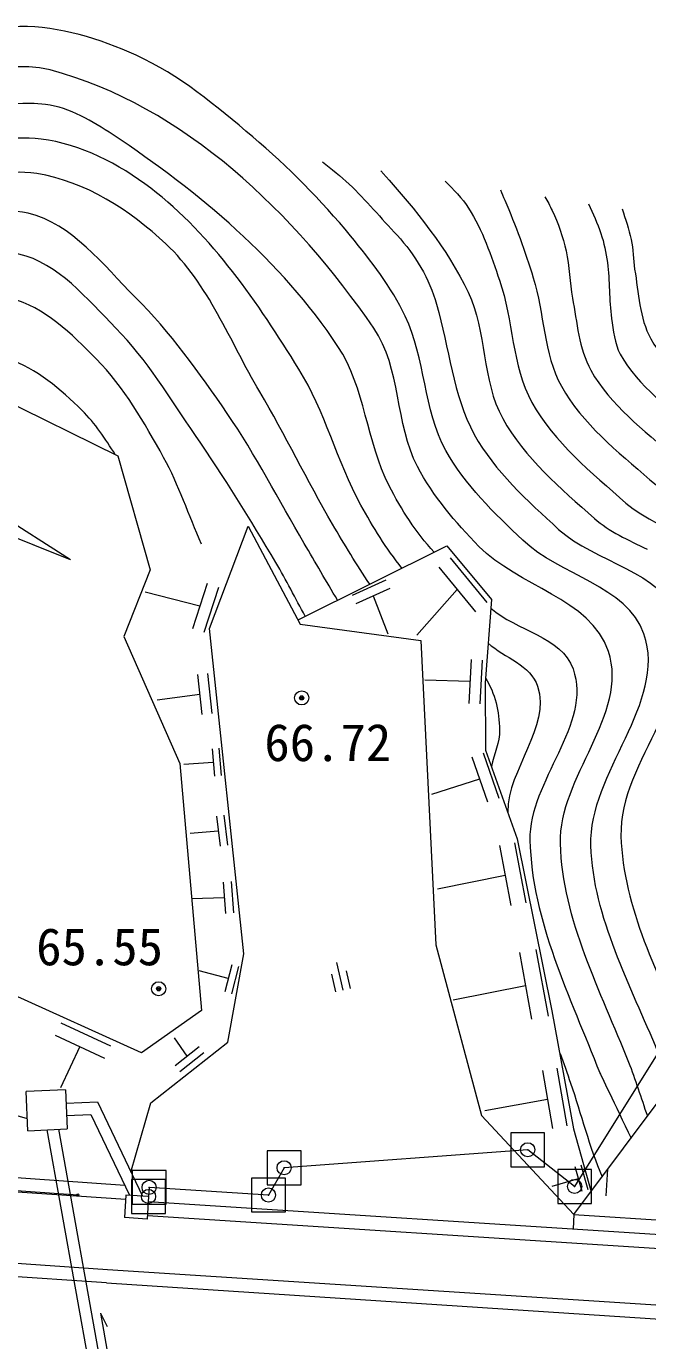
# Model space of a CAD drawing. Units: millimetres, scale not verified. Extents: x 40000 to 680000, y 20000 to 380000.
# Drawn here: x 464034 to 486035, y 266528 to 313060 of the extents above; entities that cross this region are included whole.
import ezdxf
from ezdxf.enums import TextEntityAlignment as Align

# ---------------------------------------------------------------- set-up
doc = ezdxf.new("R2010")
doc.units = ezdxf.units.MM
doc.header["$LTSCALE"] = 1000
doc.header["$PDMODE"] = 32
doc.header["$PDSIZE"] = 500
for name, color, linetype, lineweight in [('M-BGD', 7, 'Continuous', 13), ('M-BMK-OTRS', 5, 'Continuous', 13), ('M-BMK-ROW', 30, 'Continuous', 13), ('M-STR-STRC', 7, 'Continuous', 13)]:
    doc.layers.add(name, color=color, linetype=linetype, lineweight=lineweight)
doc.styles.add('ＭＳ ゴシック', font='')
doc.styles.get('ＭＳ ゴシック').set_extended_font_data('MS Gothic')

msp = doc.modelspace()

# ---------------------------------------------------------------- linework, layer by layer
at = {"layer": 'M-BGD'}
for p, q in [((461698, 300597), (467277, 297855)), ((467277, 297855), (468420, 293819)), ((465601, 294174), (460329, 297540)), ((465601, 294174), (460015, 296420)), ((470519, 291744), (471891, 295360)), ((471891, 295360), (473734, 291898)), ((473654, 292049), (478927, 294671)), ((478927, 294671), (480501, 292768)), ((479037, 294240), (480338, 292656)), ((468420, 293819), (467490, 291463)), ((478641, 293914), (479942, 292331)), ((470440, 293328), (469921, 291732)), ((470839, 293198), (470320, 291602)), ((475581, 292924), (476778, 293463)), ((475715, 292625), (476912, 293163)), ((470180, 292530), (468247, 293028)), ((476314, 292894), (476835, 291549)), ((479292, 293122), (477858, 291508)), ((480501, 292768), (480276, 289817)), ((473734, 291898), (477999, 291319)), ((467490, 291463), (469475, 286959)), ((471733, 280223), (470519, 291744)), ((477999, 291319), (478535, 280548)), ((479780, 290642), (479706, 289088)), ((480169, 290624), (480095, 289070)), ((470099, 290115), (470252, 288697)), ((470453, 290153), (470607, 288736)), ((479743, 289865), (478147, 289917)), ((480276, 289817), (480295, 287436)), ((470176, 289406), (468666, 289204)), ((470613, 287484), (470694, 286516)), ((470855, 287504), (470936, 286536)), ((479812, 287202), (480357, 285601)), ((480213, 287339), (480758, 285737)), ((480295, 287436), (481417, 284299)), ((469475, 286959), (470235, 278212)), ((470653, 287000), (469616, 286925)), ((480085, 286402), (478381, 285863)), ((470764, 285100), (470894, 284034)), ((471031, 285133), (471161, 284066)), ((470829, 284567), (469835, 284481)), ((480785, 284053), (481193, 281931)), ((481315, 284156), (481724, 282033)), ((481417, 284299), (482638, 278201)), ((480989, 282992), (478591, 282514)), ((471009, 282758), (471092, 281654)), ((471285, 282779), (471368, 281675)), ((471051, 282206), (469889, 282165)), ((471174, 277092), (471733, 280223)), ((478535, 280548), (480145, 274499)), ((481491, 280266), (481917, 277911)), ((482079, 280373), (482506, 278018)), ((471309, 279833), (471059, 278873)), ((471549, 279771), (471299, 278810)), ((475019, 279916), (475238, 278940)), ((471184, 279353), (470158, 279623)), ((474839, 279500), (474978, 278882)), ((475360, 279617), (475498, 278999)), ((468108, 276722), (463476, 278819)), ((481704, 279089), (479151, 278584)), ((470235, 278212), (468108, 276722)), ((482638, 278201), (483406, 274024)), ((465055, 277343), (466808, 276532)), ((465258, 277782), (467011, 276970)), ((465932, 276938), (465251, 275476)), ((468442, 274944), (471174, 277092)), ((469727, 276597), (469280, 277250)), ((470154, 276934), (469301, 276261)), ((464077, 274385), (455536, 276844)), ((470322, 276721), (469469, 276047)), ((482305, 276089), (482663, 274040)), ((482817, 276178), (483175, 274129)), ((483424, 270990), (486939, 275687)), ((465423, 275412), (464035, 275352)), ((464095, 273963), (464035, 275352)), ((465423, 275412), (465483, 274024)), ((482484, 275064), (480268, 274660)), ((467741, 272496), (468442, 274944)), ((465464, 274499), (466325, 274536)), ((466325, 274536), (467689, 271676)), ((480145, 274499), (483424, 270990)), ((433141, 273971), (465861, 271689)), ((464095, 273963), (465483, 274024)), ((466822, 262595), (464779, 273993)), ((467233, 262566), (465182, 274011)), ((483406, 274024), (484032, 271803)), ((467522, 272024), (451655, 273131)), ((483451, 272692), (483698, 271818)), ((483670, 272753), (483916, 271879)), ((483574, 272255), (482643, 271982)), ((484566, 271652), (484625, 272596)), ((432964, 271427), (466907, 269045)), ((467563, 271683), (467515, 270885)), ((468362, 271635), (467563, 271683)), ((468362, 271635), (468313, 270836)), ((468313, 270836), (467515, 270885)), ((468321, 270958), (487003, 269758)), ((483424, 270990), (483392, 270491)), ((483424, 270990), (487067, 270756)), ((466907, 269045), (486875, 267762)), ((466657, 267501), (466893, 267036)), ((466657, 267501), (466922, 266025))]:
    msp.add_line(p, q, dxfattribs=at)
msp.add_lwpolyline([(465444, 274938), (466554, 274987), (468145, 271648)], dxfattribs=at)
for centre, radius in [((473784, 289285), 75), ((473784, 289285), 37.5), ((468721, 278987), 75), ((468721, 278987), 37.5), ((465861, 271689), 38.1), ((465861, 271689), 33.9)]:
    msp.add_circle(centre, radius, dxfattribs=at)
for points, knots in [([(486836, 275549), (486694, 275953), (486553, 276357), (486396, 276743), (485431, 279117), (484111, 281494), (484023, 284055), (483935, 286629), (486742, 289116), (485899, 291550), (485307, 293257), (482922, 293621), (481613, 294865), (480603, 295826), (479561, 296818), (478891, 298040), (478095, 299492), (478165, 301300), (477451, 302795), (476956, 303829), (476244, 304753), (475516, 305638), (474471, 306907), (473306, 308086), (472050, 309147), (470766, 310231), (469449, 311342), (467919, 312037), (466634, 312622), (465219, 313060), (463807, 313057), (462194, 313053), (460710, 312118), (459117, 311871), (457300, 311590), (455445, 311675), (453611, 311544)], [0, 0, 0, 0, 1, 1, 1, 2, 2, 2, 3, 3, 3, 4, 4, 4, 5, 5, 5, 6, 6, 6, 7, 7, 7, 8, 8, 8, 9, 9, 9, 10, 10, 10, 11, 11, 11, 12, 12, 12, 12]), ([(486034, 274478), (485808, 275115), (485608, 275768), (485366, 276378), (484368, 278895), (483023, 281426), (482945, 284133), (482878, 286467), (485383, 288716), (484643, 290931), (484020, 292798), (481431, 293240), (480057, 294649), (479228, 295499), (478434, 296419), (477885, 297471), (477093, 298990), (477307, 300959), (476338, 302371), (473571, 306400), (469604, 310279), (464875, 311513), (462873, 312035), (460811, 310696), (458750, 310507), (457004, 310347), (455242, 310486), (453490, 310400)], [0, 0, 0, 0, 1, 1, 1, 2, 2, 2, 3, 3, 3, 4, 4, 4, 5, 5, 5, 6, 6, 6, 7, 7, 7, 8, 8, 8, 9, 9, 9, 9]), ([(478476, 294447), (477828, 295135), (477314, 295952), (476882, 296793), (476081, 298352), (476035, 300267), (475068, 301729), (473058, 304769), (470137, 307197), (467106, 309219), (466380, 309703), (465583, 310179), (464718, 310290), (462549, 310567), (460428, 309380), (458249, 309200), (456626, 309066), (454992, 309237), (453364, 309212)], [0, 0, 0, 0, 1, 1, 1, 2, 2, 2, 3, 3, 3, 4, 4, 4, 5, 5, 5, 6, 6, 6, 6]), ([(477335, 293879), (476779, 294572), (476308, 295334), (475880, 296112), (475030, 297658), (474616, 299430), (473683, 300927), (472224, 303267), (470631, 305652), (468440, 307327), (467315, 308188), (465967, 308892), (464560, 309066), (462307, 309345), (460118, 308043), (457854, 307879), (456319, 307769), (454778, 308006), (453239, 308023)], [0, 0, 0, 0, 1, 1, 1, 2, 2, 2, 3, 3, 3, 4, 4, 4, 5, 5, 5, 6, 6, 6, 6]), ([(476193, 293312), (475729, 294002), (475297, 294714), (474878, 295432), (473977, 296974), (473206, 298589), (472297, 300125), (471246, 301902), (470486, 303943), (468979, 305353), (467710, 306539), (466120, 307583), (464403, 307843), (462180, 308180), (460033, 306668), (457790, 306521), (456231, 306419), (454671, 306718), (453113, 306832)], [0, 0, 0, 0, 1, 1, 1, 2, 2, 2, 3, 3, 3, 4, 4, 4, 5, 5, 5, 6, 6, 6, 6]), ([(474516, 308263), (474841, 308009), (475164, 307749), (475466, 307467), (476070, 306905), (476595, 306263), (477160, 305661), (477802, 304977), (478302, 304121), (478563, 303219), (479008, 301682), (479124, 300010), (479896, 298609), (480620, 297298), (481776, 296261), (482882, 295251), (484177, 294069), (486532, 293781), (487116, 292128), (488003, 289615), (485015, 287059), (485087, 284395), (485156, 281845), (486437, 279459), (487428, 277109), (487526, 276876), (487620, 276638), (487713, 276398)], [0, 0, 0, 0, 1, 1, 1, 2, 2, 2, 3, 3, 3, 4, 4, 4, 5, 5, 5, 6, 6, 6, 7, 7, 7, 8, 8, 8, 9, 9, 9, 9]), ([(476591, 307937), (476617, 307908), (476643, 307879), (476669, 307849), (477815, 306562), (478936, 305200), (479677, 303643), (480340, 302250), (480155, 300528), (480901, 299177), (481676, 297776), (482952, 296700), (484150, 295636), (484664, 295180), (485347, 294867), (486015, 294550)], [0, 0, 0, 0, 1, 1, 1, 2, 2, 2, 3, 3, 3, 4, 4, 4, 5, 5, 5, 5]), ([(478861, 307579), (479164, 307285), (479462, 306976), (479691, 306621), (480194, 305843), (480487, 304943), (480790, 304067), (481277, 302659), (481216, 301051), (481938, 299747), (482724, 298325), (484043, 297254), (485265, 296183), (486558, 295048), (488893, 294806), (489466, 293184), (490402, 290538), (487173, 287879), (487212, 285073), (487241, 282991), (488067, 280990), (488927, 279064)], [0, 0, 0, 0, 1, 1, 1, 2, 2, 2, 3, 3, 3, 4, 4, 4, 5, 5, 5, 6, 6, 6, 7, 7, 7, 7]), ([(480822, 307271), (480872, 307150), (480920, 307029), (480972, 306909), (481360, 306013), (481691, 305091), (481983, 304160), (482377, 302896), (482338, 301474), (482979, 300316), (483716, 298986), (484972, 298007), (486115, 297003), (487516, 295772), (490032, 295475), (490642, 293712), (491579, 290998), (488302, 288298), (488287, 285427), (488277, 283459), (488995, 281535), (489765, 279706)], [0, 0, 0, 0, 1, 1, 1, 2, 2, 2, 3, 3, 3, 4, 4, 4, 5, 5, 5, 6, 6, 6, 7, 7, 7, 7]), ([(475050, 292743), (474658, 293413), (474268, 294083), (473874, 294752), (472970, 296286), (472159, 297880), (471151, 299348), (470159, 300792), (469135, 302236), (467893, 303472), (466756, 304605), (465662, 306069), (464100, 306439), (461991, 306940), (459890, 305267), (457725, 305162), (456139, 305085), (454564, 305459), (452987, 305639)], [0, 0, 0, 0, 1, 1, 1, 2, 2, 2, 3, 3, 3, 4, 4, 4, 5, 5, 5, 6, 6, 6, 6]), ([(482396, 307023), (482487, 306865), (482572, 306703), (482652, 306539), (482871, 306085), (483027, 305599), (483144, 305109), (483273, 304563), (483263, 303991), (483370, 303440), (483538, 302577), (483593, 301652), (484021, 300884), (484709, 299647), (485901, 298758), (486964, 297824), (488475, 296497), (491154, 296138), (491816, 294240), (492749, 291569), (489689, 288873), (489609, 286045), (489556, 284134), (490006, 282206), (490674, 280401)], [0, 0, 0, 0, 1, 1, 1, 2, 2, 2, 3, 3, 3, 4, 4, 4, 5, 5, 5, 6, 6, 6, 7, 7, 7, 8, 8, 8, 8]), ([(483941, 306780), (484102, 306436), (484250, 306086), (484374, 305727), (484490, 305394), (484554, 305044), (484606, 304695), (484703, 304042), (484653, 303372), (484756, 302720), (484824, 302291), (484852, 301833), (485063, 301452), (485698, 300307), (486829, 299508), (487815, 298645), (489435, 297228), (492269, 296808), (492988, 294778), (493919, 292148), (491052, 289451), (490931, 286663), (490850, 284818), (491074, 282914), (491657, 281154)], [0, 0, 0, 0, 1, 1, 1, 2, 2, 2, 3, 3, 3, 4, 4, 4, 5, 5, 5, 6, 6, 6, 7, 7, 7, 8, 8, 8, 8]), ([(485128, 306593), (485252, 306238), (485363, 305878), (485449, 305512), (485531, 305167), (485512, 304805), (485572, 304456), (485716, 303628), (485735, 302735), (486143, 302001), (486722, 300961), (487769, 300255), (488673, 299481), (489632, 298662), (490981, 298173), (492116, 297527)], [0, 0, 0, 0, 1, 1, 1, 2, 2, 2, 3, 3, 3, 4, 4, 4, 5, 5, 5, 5]), ([(473908, 292175), (473563, 292808), (473237, 293452), (472872, 294073), (471972, 295602), (471028, 297108), (470024, 298571), (469131, 299873), (468311, 301253), (467202, 302377), (466191, 303402), (465170, 304671), (463768, 304998), (461748, 305469), (459735, 303864), (457662, 303802), (456048, 303755), (454459, 304212), (452862, 304448)], [0, 0, 0, 0, 1, 1, 1, 2, 2, 2, 3, 3, 3, 4, 4, 4, 5, 5, 5, 6, 6, 6, 6]), ([(470235, 294725), (469789, 295748), (469437, 296818), (468897, 297795), (468215, 299028), (467499, 300280), (466511, 301283), (465643, 302164), (464683, 303132), (463482, 303421), (461619, 303870), (459706, 302619), (457790, 302607), (456091, 302597), (454419, 303030), (452737, 303266)], [0, 0, 0, 0, 1, 1, 1, 2, 2, 2, 3, 3, 3, 4, 4, 4, 5, 5, 5, 5]), ([(467183, 297901), (466832, 298449), (466473, 299003), (466010, 299458), (465253, 300204), (464403, 300947), (463395, 301281), (462292, 301647), (461074, 301548), (459915, 301473), (459265, 301432), (458611, 301395), (457962, 301450), (456172, 301600), (454401, 301929), (452622, 302181)], [0, 0, 0, 0, 1, 1, 1, 2, 2, 2, 3, 3, 3, 4, 4, 4, 5, 5, 5, 5]), ([(480477, 292456), (481393, 291672), (482982, 291448), (483390, 290314), (484095, 288352), (481818, 286334), (481864, 284251), (481929, 281385), (483301, 278687), (484335, 276013), (484335, 276013), (484880, 274877), (485448, 273694)], [0, 0, 0, 0, 1, 1, 1, 2, 2, 2, 3, 3, 3, 4, 4, 4, 4]), ([(480383, 291221), (480383, 291221), (480383, 291221), (480384, 291221), (480967, 290712), (481899, 290433), (482136, 289695), (482602, 288243), (481083, 286769), (481079, 285244), (481079, 285244), (481079, 285244), (481079, 285244)], [0, 0, 0, 0, 1, 1, 1, 2, 2, 2, 3, 3, 3, 4, 4, 4, 4]), ([(480289, 289985), (480635, 289456), (480777, 288789), (480792, 288157), (480803, 287713), (480598, 287291), (480501, 286858)], [0, 0, 0, 0, 1, 1, 1, 2, 2, 2, 2]), ([(482940, 276693), (483061, 276344), (483183, 275996), (483304, 275648), (483680, 274567), (483958, 273384), (484428, 272332)], [0, 0, 0, 0, 1, 1, 1, 2, 2, 2, 2])]:
    msp.add_open_spline(points, degree=3, knots=knots, dxfattribs=at)
for p in [(473784, 289285), (468721, 278987)]:
    msp.add_point(p, dxfattribs=at)
at = {"layer": 'M-BMK-OTRS'}
for p, q in [((467553, 271521), (387982, 277069)), ((468351, 271458), (487035, 270257))]:
    msp.add_line(p, q, dxfattribs=at)
at = {"layer": 'M-BMK-ROW'}
for p, q in [((482386, 273888), (481186, 273888)), ((481186, 273888), (481186, 272688)), ((482386, 272688), (482386, 273888)), ((473762, 273251), (472562, 273251)), ((472562, 273251), (472562, 272051)), ((473762, 272051), (473762, 273251)), ((481186, 272688), (482386, 272688)), ((468961, 272235), (467761, 272235)), ((467761, 272235), (467761, 271035)), ((468983, 272557), (467783, 272557)), ((467783, 272557), (467783, 271357)), ((468961, 271035), (468961, 272235)), ((468983, 271357), (468983, 272557)), ((473206, 272285), (472006, 272285)), ((472006, 272285), (472006, 271085)), ((473206, 271085), (473206, 272285)), ((484048, 272589), (482848, 272589)), ((482848, 272589), (482848, 271389)), ((484048, 271389), (484048, 272589)), ((472562, 272051), (473762, 272051)), ((467783, 271357), (468983, 271357)), ((482848, 271389), (484048, 271389)), ((467761, 271035), (468961, 271035)), ((472006, 271085), (473206, 271085))]:
    msp.add_line(p, q, dxfattribs=at)
msp.add_lwpolyline([(541482, 306157), (537126, 304401), (527962, 309291), (521984, 310673), (517913, 309416), (513341, 304949), (506970, 296092), (504329, 293169), (498004, 289065), (495706, 287396), (488613, 280821), (486954, 277621), (483448, 271989), (481786, 273288), (473162, 272651), (472606, 271685), (468383, 271957), (468361, 271635)], dxfattribs=at)
for p in [(481786, 273288), (473162, 272651), (483448, 271989), (468361, 271635), (468383, 271957), (472606, 271685)]:
    msp.add_point(p, dxfattribs=at)
at = {"layer": 'M-STR-STRC'}
for q in [(364869, 275674), (486846, 267263)]:
    msp.add_line((466876, 268571), q, dxfattribs=at)

# ---------------------------------------------------------------- texts
at = {"layer": 'M-BGD', "style": 'ＭＳ ゴシック'}
for s, p in [('66.72', (472463, 286651)), ('65.55', (464385, 279421))]:
    msp.add_text(s, height=1320, dxfattribs=at).set_placement(p, align=Align.BOTTOM_LEFT)

doc.saveas('drawing.dxf')
